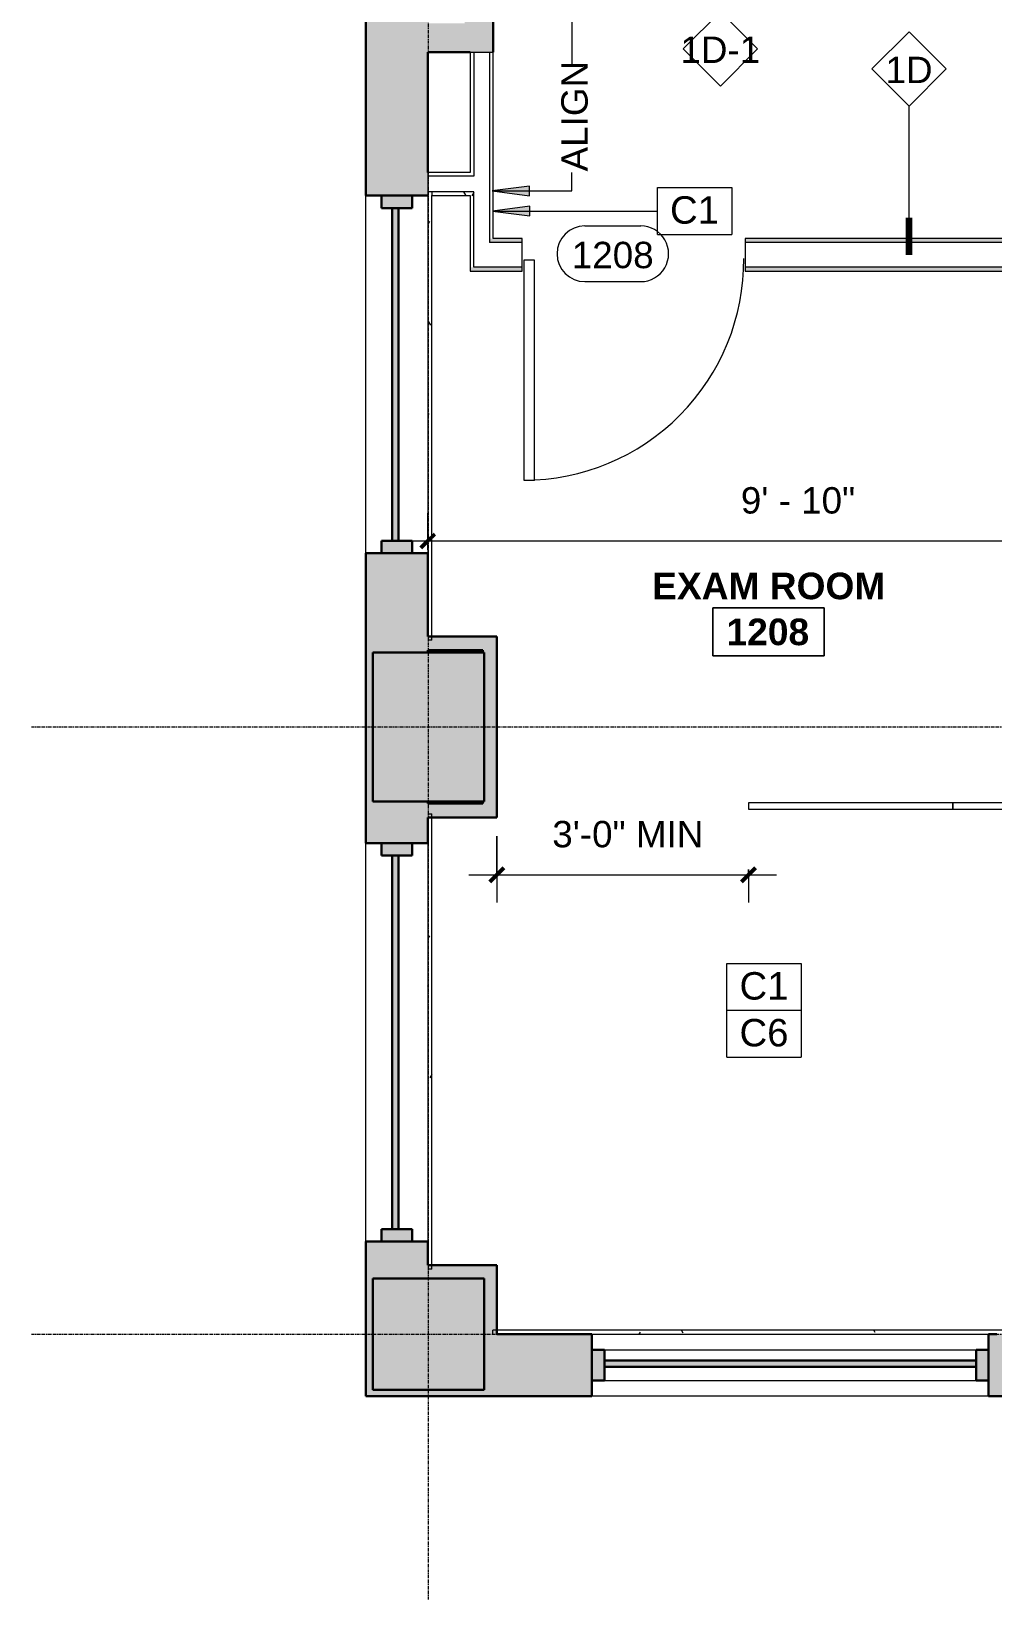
# Model space of a CAD drawing. Header units: inches. Extents: x 2810 to 3942, y 247 to 1114.
# Drawn here: x 2833.7 to 2988.9, y 246.8 to 499.9 of the extents above; entities that cross this region are included whole.
import ezdxf

# ---------------------------------------------------------------- set-up
doc = ezdxf.new("R2010")
doc.units = ezdxf.units.IN
doc.header["$MEASUREMENT"] = 0
doc.linetypes.add('Grid Line 1_2_', pattern=[0.8749999999999999, 0.4999999999999999, -0.125, 0.125, -0.125])
for name, color, linetype, lineweight in [('A-ANNO-DIMS', 211, 'Continuous', 9), ('A-ANNO-DIMS-48', 211, 'Continuous', 9), ('A-ANNO-KEYN', 231, 'Continuous', 9), ('A-AREA-IDEN', 2, 'Continuous', 9), ('A-DOOR', 31, 'Continuous', 18), ('A-DOOR-IDEN', 31, 'Continuous', 9), ('A-GLAZ-CURT', 52, 'Continuous', 18), ('A-GLAZ-CWMG', 51, 'Continuous', 18), ('A-WALL', 113, 'Continuous', 18), ('A-WALL-IDEN', 211, 'Continuous', 9), ('A-WALL-PATT', 111, 'Continuous', 18), ('G-ANNO-TEXT', 231, 'Continuous', 9), ('I-WALL', 2, 'Continuous', 18), ('S-COLS', 52, 'Continuous', 18), ('S-GRID', 1, 'Continuous', 9)]:
    doc.layers.add(name, color=color, linetype=linetype, lineweight=lineweight)
doc.styles.add('Arial', font='arial.ttf', dxfattribs={"height": 4.42589820359281})
doc.styles.add('Swis721 Lt BT', font='swissl.ttf', dxfattribs={"height": 4.257318952234203})
doc.styles.add('Swis721 Lt BT_B', font='', dxfattribs={"height": 4.291987673343603})
doc.styles.get('Swis721 Lt BT_B').set_extended_font_data('Swis721 Lt BT', bold=True)
doc.dimstyles.new('OTJ_-_3_32__Linear__1_2__Tolerance', dxfattribs={"dimscale": 12, "dimtxt": 4.5, "dimasz": 0.1875, "dimexe": 0.375, "dimexo": 0.2500000000000001, "dimgap": 0.25, "dimtad": 1, "dimdec": 1, "dimrnd": 0.5, "dimzin": 3, "dimdsep": 46, "dimlunit": 4, "dimtxsty": 'Swis721 Lt BT', "dimblk1": 'OBLIQUE', "dimblk2": 'OBLIQUE', "dimsah": 1, "dimcen": 0.09, "dimdle": 0.375, "dimazin": 0, "dimtfac": 1, "dimtdec": 4, "dimtix": 1, "dimtmove": 0, "dimatfit": 3, "dimfxl": 1, "dimtvp": 1, "dimfrac": 2, "dimtolj": 1, "dimtzin": 0, "dimarcsym": 2})
pattern_1 = [(0, (0, 0), (15.36, 3.84), [0.634, -10.886, 0.634, -10.886, -61.44]), (0, (0, 0), (15.36, 3.84), [-23.04, 0.634, -22.406, 0.634, -10.886, -26.88]), (0, (0, 0), (15.36, 3.84), [-57.6, 0.634, -7.046, 0.634, -18.566]), (120, (5.76, 1.92), (-11.00553755053224, 11.38215020212898), [0.6339999999999999, -10.886, 0.6339999999999999, -10.886, -61.43999999999999]), (120, (5.76, 1.92), (-11.00553755053224, 11.38215020212898), [-23.04, 0.6339999999999999, -22.406, 0.6339999999999999, -10.886, -26.88]), (120, (5.76, 1.92), (-11.00553755053224, 11.38215020212898), [-57.59999999999999, 0.6339999999999999, -7.045999999999999, 0.6339999999999999, -18.566]), (240, (7.68, 9.6), (-4.354462449467752, -15.22215020212898), [0.634, -10.886, 0.634, -10.886, -61.44]), (240, (7.68, 9.6), (-4.354462449467752, -15.22215020212898), [-23.04, 0.634, -22.406, 0.634, -10.886, -26.88]), (240, (7.68, 9.6), (-4.354462449467752, -15.22215020212898), [-57.6, 0.634, -7.046, 0.634, -18.566])]

# ---------------------------------------------------------------- blocks, each defined once
blk = doc.blocks.new('System Panel - Glazed-4533532-FIRST FLOOR CONSTRUCTION')
at = {"layer": 'A-GLAZ-CURT'}
blk.add_hatch(color=250, dxfattribs=at).paths.add_polyline_path([(26.84374999999954, -1.749999999997406), (26.84374999999954, -0.7499999999972714), (-26.84375000000039, -0.7499999999972714), (-26.84375000000039, -1.749999999997406), (-6.150948567723559, -1.749999999997406)], flags=0)
at = {"layer": 'A-GLAZ-CURT', "color": 8, "lineweight": 30}
for p, q in [((26.84374999999997, -0.7499999999999999), (-26.84374999999988, -0.7499999999999999)), ((-26.84374999999988, -0.7499999999999999), (-26.84374999999988, -1.750000000000113)), ((-26.84374999999988, -1.750000000000113), (26.84374999999997, -1.750000000000113)), ((26.84374999999997, -1.750000000000113), (26.84374999999997, -0.7499999999999999))]:
    blk.add_line(p, q, dxfattribs=at)
blk = doc.blocks.new('Rectangular Mullion - 2 x 5_ rectangular-4380177-FIRST FLOOR CONSTRUCTION')
at = {"layer": 'A-GLAZ-CWMG'}
blk.add_hatch(color=250, dxfattribs=at).paths.add_polyline_path([(-1.999999999999119, 3.49999999999671), (-1.999999999999119, -1.500000000003197), (7.673861546209081e-13, -1.500000000003197), (7.673861546209081e-13, 3.49999999999671)], flags=0)
at = {"layer": 'A-GLAZ-CWMG', "color": 8, "lineweight": 30}
for p, q in [((0, 3.499999999999886), (-2.000000000000056, 3.499999999999886)), ((-2.000000000000056, 3.499999999999886), (-2.000000000000056, -1.5)), ((0, -1.5), (0, 3.499999999999886)), ((-2.000000000000056, -1.5), (0, -1.5))]:
    blk.add_line(p, q, dxfattribs=at)
blk = doc.blocks.new('Rectangular Mullion - 2 x 5_ rectangular-4380178-FIRST FLOOR CONSTRUCTION')
at = {"layer": 'A-GLAZ-CWMG'}
blk.add_hatch(color=250, dxfattribs=at).paths.add_polyline_path([(-8.526512829121201e-13, 0.7499999999968024), (-8.526512829121201e-13, -1.500000000003197), (-2.000000000000909, -1.500000000003197), (-2.000000000000909, 3.49999999999671), (-8.526512829121201e-13, 3.49999999999671), (-8.526512829121201e-13, 1.749999999996916)], flags=0)
at = {"layer": 'A-GLAZ-CWMG', "color": 8, "lineweight": 30}
for p, q in [((-2.000000000000056, 3.499999999999886), (0, 3.499999999999886)), ((-2.000000000000056, -1.5), (-2.000000000000056, 3.499999999999886)), ((0, 3.499999999999886), (0, -1.5)), ((0, -1.5), (-2.000000000000056, -1.5))]:
    blk.add_line(p, q, dxfattribs=at)
blk = doc.blocks.new('System Panel - Glazed-4380181-FIRST FLOOR CONSTRUCTION')
at = {"layer": 'A-GLAZ-CURT'}
blk.add_hatch(color=250, dxfattribs=at).paths.add_polyline_path([(30.15275430853074, -1.749999999997364), (30.15275430853074, -0.7499999999972288), (-30.15275430853142, -0.7499999999972288), (-30.15275430853142, -1.749999999997364), (-13.48490009865577, -1.749999999997364)], flags=0)
at = {"layer": 'A-GLAZ-CURT', "color": 8, "lineweight": 30}
for p, q in [((30.15275430853108, -0.7499999999999999), (-30.15275430853117, -0.7499999999999999)), ((-30.15275430853117, -0.7499999999999999), (-30.15275430853117, -1.750000000000113)), ((-30.15275430853117, -1.750000000000113), (30.15275430853108, -1.750000000000113)), ((30.15275430853108, -1.750000000000113), (30.15275430853108, -0.7499999999999999))]:
    blk.add_line(p, q, dxfattribs=at)
blk = doc.blocks.new('System Panel - Glazed-4469464-FIRST FLOOR CONSTRUCTION')
at = {"layer": 'A-GLAZ-CURT'}
blk.add_hatch(color=250, dxfattribs=at).paths.add_polyline_path([(29.99999999999731, -0.7500000000001704), (-30.00000000000319, -0.7500000000005115), (-30.00000000000319, -1.750000000000625), (29.99999999999731, -1.750000000000284)], flags=0)
at = {"layer": 'A-GLAZ-CURT', "color": 8, "lineweight": 30}
for p, q in [((30.00000000000034, -0.7499999999999573), (-30.00000000000034, -0.7499999999999573)), ((-30.00000000000034, -0.7499999999999573), (-30.00000000000034, -1.749999999999943)), ((-30.00000000000034, -1.749999999999943), (30.00000000000034, -1.749999999999943)), ((30.00000000000034, -1.749999999999943), (30.00000000000034, -0.7499999999999573))]:
    blk.add_line(p, q, dxfattribs=at)
blk = doc.blocks.new('Rectangular Mullion - 2 x 5_ rectangular-4469463-FIRST FLOOR CONSTRUCTION')
at = {"layer": 'A-GLAZ-CWMG'}
blk.add_hatch(color=250, dxfattribs=at).paths.add_polyline_path([(-1.99999999999703, -1.499999999999488), (2.77111666946439e-12, -1.499999999999488), (2.77111666946439e-12, 3.500000000000568), (-1.99999999999703, 3.500000000000568), (-1.99999999999703, 0.7500000000005115)], flags=0)
at = {"layer": 'A-GLAZ-CWMG', "color": 8, "lineweight": 30}
for p, q in [((0, 3.500000000000014), (-1.999999999999886, 3.500000000000014)), ((-1.999999999999886, 3.500000000000014), (-1.999999999999886, -1.5)), ((0, -1.5), (0, 3.500000000000014)), ((-1.999999999999886, -1.5), (0, -1.5))]:
    blk.add_line(p, q, dxfattribs=at)
blk = doc.blocks.new('Rectangular Mullion - 2 x 5_ rectangular-4354936-FIRST FLOOR CONSTRUCTION')
at = {"layer": 'A-GLAZ-CWMG'}
blk.add_hatch(color=250, dxfattribs=at).paths.add_polyline_path([(-2.000000000002913, -1.499999999999488), (-2.000000000002913, 3.500000000000568), (-2.813749233609996e-12, 3.500000000000568), (-2.813749233609996e-12, -1.499999999999488)], flags=0)
at = {"layer": 'A-GLAZ-CWMG', "color": 8, "lineweight": 30}
for p, q in [((-1.999999999999886, 3.500000000000014), (0, 3.500000000000014)), ((-1.999999999999886, -1.5), (-1.999999999999886, 3.500000000000014)), ((0, 3.500000000000014), (0, -1.5)), ((0, -1.5), (-1.999999999999886, -1.5))]:
    blk.add_line(p, q, dxfattribs=at)
blk = doc.blocks.new('Single Flush_No Glass_Frameless - 3_-0_x8_-0_-4630473-FIRST FLOOR CONSTRUCTION')
at = {"layer": 'A-DOOR'}
for p, q in [((19.99412029705669, 36.46376112297778), (19.99412029705674, 0.9637611229777895)), ((21.74412029705668, 36.46376112297778), (19.99412029705669, 36.46376112297778)), ((21.74412029705674, 0.9637611229777918), (21.74412029705668, 36.46376112297778)), ((19.99412029705674, 0.9637611229777892), (21.74412029705674, 0.9637611229777918))]:
    blk.add_line(p, q, dxfattribs=at)
at = {"layer": 'A-DOOR', "lineweight": 9}
blk.add_arc((21.74412029705647, 0.9637611229777971), 35.49999999999998, 89.99999999999966, 180.4999999999994, dxfattribs=at)
blk = doc.blocks.new('Concrete-Rectangular-Column - 18 x 24-4467884-FIRST FLOOR CONSTRUCTION')
at = {"layer": 'S-COLS'}
blk.add_hatch(color=250, dxfattribs=at).paths.add_polyline_path([(-8.999999999996737, -11.99999999999966), (9.000000000003281, -11.99999999999966), (9.000000000003281, 12.00000000000034), (-8.999999999996737, 11.98124999999805)], flags=0)
at = {"layer": 'S-COLS', "color": 8, "lineweight": 30}
for p, q in [((8.999999999999991, 12), (-9.000000000000004, 12)), ((-9.000000000000004, 12), (-9.000000000000004, -12)), ((8.999999999999991, -12), (8.999999999999991, 12)), ((-9.000000000000004, -12), (8.999999999999991, -12))]:
    blk.add_line(p, q, dxfattribs=at)
blk = doc.blocks.new('Concrete-Rectangular-Column - 18X18-4463687-FIRST FLOOR CONSTRUCTION')
at = {"layer": 'S-COLS'}
blk.add_hatch(color=250, dxfattribs=at).paths.add_polyline_path([(9.000000000002812, -8.999999999999316), (9.000000000002812, 9.00000000000068), (-8.999999999997184, 9.00000000000068), (-8.999999999997184, -8.999999999999316), (8.574879593437457, -8.999999999999316)], flags=0)
at = {"layer": 'S-COLS', "color": 8, "lineweight": 30}
for p, q in [((8.999999999999991, 8.999999999999998), (-9.000000000000004, 8.999999999999998)), ((-9.000000000000004, 8.999999999999998), (-9.000000000000004, -8.999999999999996)), ((8.999999999999991, -8.999999999999996), (8.999999999999991, 8.999999999999998)), ((-9.000000000000004, -8.999999999999996), (8.999999999999991, -8.999999999999996))]:
    blk.add_line(p, q, dxfattribs=at)
blk = doc.blocks.new('Rectangular Mullion - 2 x 5_ rectangular-V7-FIRST FLOOR CONSTRUCTION')
at = {"layer": 'A-GLAZ-CWMG', "color": 55}
for p, q in [((2926.224274592597, 287.1647435152309), (2986.224274592597, 287.1647435152307)), ((2926.224274592597, 282.1647435152309), (2986.224274592597, 282.1647435152307))]:
    blk.add_line(p, q, dxfattribs=at)
blk = doc.blocks.new('System Panel - Glazed-4648547-FIRST FLOOR CONSTRUCTION')
at = {"layer": 'A-GLAZ-CURT'}
for p, q in [((16.60937499999943, -0.7499999999999999), (-16.60937499999943, -0.7499999999999999)), ((-16.60937499999943, -0.7499999999999999), (-16.60937499999943, -1.749999999999986)), ((-16.60937499999943, -1.749999999999986), (16.60937499999943, -1.749999999999986)), ((16.60937499999943, -1.749999999999986), (16.60937499999943, -0.7499999999999999))]:
    blk.add_line(p, q, dxfattribs=at)
blk = doc.blocks.new('System Panel - Glazed-4493704-FIRST FLOOR CONSTRUCTION')
at = {"layer": 'A-GLAZ-CURT'}
for p, q in [((16.5, -0.7500000000000425), (-16.5, -0.7500000000000425)), ((-16.5, -0.7500000000000425), (-16.5, -1.750000000000028)), ((-16.5, -1.750000000000028), (16.5, -1.750000000000028)), ((16.5, -1.750000000000028), (16.5, -0.7500000000000425))]:
    blk.add_line(p, q, dxfattribs=at)
blk = doc.blocks.new('Room Tag - Room Name and Number-3379422-FIRST FLOOR CONSTRUCTION')
at = {"layer": 'A-AREA-IDEN'}
for p, q in [((-0.1880646717928032, -0.1635729993857746), (-0.1880646717928032, -0.001823739990654245)), ((-0.1880646717928032, -0.001823739990654244), (0.1869353282071967, -0.001823739990654244)), ((0.1869353282071967, -0.001823739990655456), (-0.1880646717928029, -0.001823739990654244)), ((-0.1880646717928029, -0.001823739990654251), (-0.1880646717928032, -0.1635729993857734)), ((0.1869353282071967, -0.001823739990654244), (0.1869353282071967, -0.1635729993857746)), ((0.1869353282071964, -0.1635729993857746), (0.1869353282071967, -0.001823739990655458)), ((0.1869353282071967, -0.1635729993857746), (-0.1880646717928032, -0.1635729993857746)), ((-0.1880646717928032, -0.1635729993857734), (0.1869353282071964, -0.1635729993857746))]:
    blk.add_line(p, q, dxfattribs=at)
blk = doc.blocks.new('DIMBLOCK1-FIRST FLOOR CONSTRUCTION')
at = {"layer": 'A-ANNO-DIMS-48'}
for p, q in [((2908.849274592596, 370.0397435152294), (2908.849274592596, 359.3159308149715)), ((2908.849274592597, 363.8159308149716), (2908.849274592597, 370.0397435152295)), ((2949.505524592596, 364.6647435152299), (2949.505524592596, 359.3159308149715)), ((2949.505524592596, 363.8159308149716), (2949.505524592596, 364.6647435152299)), ((2904.349274592596, 363.8159308149715), (2954.005524592596, 363.8159308149715))]:
    blk.add_line(p, q, dxfattribs=at)
at = {"layer": 'A-ANNO-DIMS-48', "lineweight": 50}
for p, q in [((2908.849274592596, 363.8159308149715), (2909.974274592596, 364.9409308149715)), ((2949.505524592596, 363.8159308149715), (2950.630524592596, 364.9409308149715)), ((2908.849274592596, 363.8159308149715), (2907.724274592596, 362.6909308149715)), ((2949.505524592596, 363.8159308149715), (2948.380524592596, 362.6909308149715))]:
    blk.add_line(p, q, dxfattribs=at)
at = {"layer": 'A-ANNO-DIMS-48', "color": 0, "insert": (2917.820256735454, 372.5018211957772), "char_height": 4.257318952234206, "width": 27.25714285714285, "attachment_point": 1, "line_spacing_factor": 1.006669768884753, "style": 'Swis721 Lt BT'}
blk.add_mtext('3\'-0" MIN', dxfattribs=at)
blk = doc.blocks.new('_Oblique')
at = {"color": 0, "linetype": 'ByBlock', "lineweight": -2}
blk.add_line((-0.5, -0.5), (0.5, 0.5), dxfattribs=at)
blk = doc.blocks.new('DIMBLOCK9-FIRST FLOOR CONSTRUCTION')
at = {"layer": 'A-ANNO-DIMS-48'}
for p, q in [((2897.724274592596, 416.2764070876623), (2897.724274592596, 422.1854168299924)), ((3015.724274592596, 416.2764070876621), (3015.724274592596, 422.1854168299924)), ((2893.224274592596, 417.6854168299924), (3020.224274592596, 417.6854168299924)), ((2897.724274592596, 417.6854168299924), (2897.724274592596, 416.2764070876623)), ((3015.724274592596, 417.6854168299924), (3015.724274592596, 416.2764070876621))]:
    blk.add_line(p, q, dxfattribs=at)
at = {"layer": 'A-ANNO-DIMS-48', "lineweight": 50}
for p, q in [((2897.724274592596, 417.6854168299924), (2896.599274592596, 416.5604168299924)), ((2897.724274592596, 417.6854168299924), (2898.849274592596, 418.8104168299924)), ((3015.724274592596, 417.6854168299924), (3014.599274592596, 416.5604168299924)), ((3015.724274592596, 417.6854168299924), (3016.849274592596, 418.8104168299924))]:
    blk.add_line(p, q, dxfattribs=at)
at = {"layer": 'A-ANNO-DIMS-48', "color": 0, "insert": (2948.25998887831, 426.371307210798), "char_height": 4.257318952234206, "width": 20.31428571428571, "attachment_point": 1, "line_spacing_factor": 1.006669768884753, "style": 'Swis721 Lt BT'}
blk.add_mtext('9\' - 10"', dxfattribs=at)
blk = doc.blocks.new('Door Tag - Door Tag-41184-FIRST FLOOR CONSTRUCTION')
at = {"layer": 'A-DOOR-IDEN'}
for p, q in [((-0.09374999999999999, 0.09374999999999999), (0.09374999999999999, 0.09374999999999999)), ((-0.09374999999999999, -0.09375000000000058), (0.09374999999999999, -0.09375000000000058))]:
    blk.add_line(p, q, dxfattribs=at)
for centre, radius, start, end in [((-0.09375000000000648, -1.233388391419504e-15), 0.0937499999999994, 90.00000000000463, 270.0000000000037), ((0.09374999999999999, 0), 0.09375000000000018, 269.9999999999829, 89.99999999998316)]:
    blk.add_arc(centre, radius, start, end, dxfattribs=at)
blk = doc.blocks.new('Wall Tag - 1_4_-62626-FIRST FLOOR CONSTRUCTION')
at = {"layer": 'A-WALL-IDEN'}
for p, q in [((-0.125, 2.574467712841232e-28), (2.914335439641035e-16, 0.125)), ((2.894138464015409e-16, 0.125), (0.125, -4.163336342344336e-17)), ((-0.125, 2.574467712841232e-28), (-3.330669073875469e-16, -0.125)), ((-3.330669073905949e-16, -0.125), (0.125, -4.163336342344336e-17))]:
    blk.add_line(p, q, dxfattribs=at)
blk = doc.blocks.new('Keynote Tag - Keynote Number - Boxed-135510-FIRST FLOOR CONSTRUCTION')
at = {"layer": 'A-ANNO-KEYN'}
for p, q in [((-0.125, -0.07924477272727275), (-0.125, 0.078125)), ((-0.125, 0.078125), (0.125, 0.078125)), ((0.125, 0.078125), (0.125, -0.07924477272727275)), ((-0.125, -0.07924477272727275), (0.125, -0.07924477272727275))]:
    blk.add_line(p, q, dxfattribs=at)

msp = doc.modelspace()

# ---------------------------------------------------------------- hatches: boundary and pattern name
at = {"layer": 'A-ANNO-KEYN'}
msp.add_hatch(color=256, dxfattribs=at).paths.add_polyline_path([(2908.193630529635, 470.9348773959946), (2914.193630529635, 470.1449624104702), (2914.193630529635, 471.724792381519)], flags=0)
at = {"layer": 'A-WALL-PATT', "lineweight": 9}
h = msp.add_hatch(color=7, dxfattribs=at)
h.paths.add_polyline_path([(2887.724274592598, 289.6647435152312), (2888.8492745926, 289.6647435152314), (2888.8492745926, 298.6647435152315), (2897.724274592598, 298.6647435152315), (2897.724274592598, 304.6092348981672), (2887.724274592598, 304.6092348981672), (2887.724274592598, 299.6647435152313)], flags=0)
h.paths.add_polyline_path([(2887.724274592598, 368.9147435152297), (2897.724274592598, 368.9147435152297), (2897.724274592598, 375.6647435152316), (2888.8492745926, 375.6647435152316), (2888.8492745926, 399.6647435152316), (2897.724274592598, 399.6647435152316), (2897.724274592598, 415.7342348981675), (2887.724274592598, 415.7342348981675), (2887.724274592598, 374.1647435152299)], flags=0)
h.paths.add_polyline_path([(2887.724274592598, 473.4217348981674), (2897.724274592598, 473.4217348981674), (2897.724274592599, 533.2342348981675), (2887.724274592599, 533.2342348981675), (2887.724274592598, 474.0467348981675)], flags=0)
h.paths.add_polyline_path([(2887.724274592598, 598.1647435152298), (2897.724274592599, 598.1647435152298), (2897.724274592599, 616.6647435152319), (2888.8492745926, 616.6647435152319), (2888.8492745926, 634.6647435152319), (2897.724274592599, 634.6647435152319), (2897.724274592599, 653.2170323198638), (2887.724274592599, 653.2170323198638), (2887.724274592599, 651.6930217869641)], flags=0)
h.paths.add_polyline_path([(2887.724274592599, 717.1388309353484), (2897.724274592599, 717.1388309353484), (2897.724274592599, 772.2170323198635), (2887.724274592599, 772.2170323198635), (2887.724274592599, 752.1750659475009)], flags=0)
h.paths.add_polyline_path([(2897.724274592599, 836.1388309353481), (2897.724274592599, 856.6647435152323), (2888.8492745926, 856.6647435152323), (2888.8492745926, 874.6647435152323), (2897.724274592599, 874.6647435152323), (2897.724274592599, 884.6647435152307), (2887.724274592599, 884.6647435152307), (2887.724274592599, 836.1388309353481)], flags=0)
for points in [[(2907.6617745926, 496.60224351523), (2908.286774592599, 496.60224351523), (2908.286774592599, 512.6022435152299), (2903.661774592599, 512.6022435152299), (2903.661774592599, 496.60224351523), (2905.161774592599, 496.60224351523)], [(2903.661774592599, 496.60224351523), (2903.661774592599, 501.2272435152299), (2897.724274592599, 501.2272435152299), (2897.724274592599, 496.60224351523)], [(2906.5992745926, 400.0397435152297), (2908.8492745926, 400.0397435152297), (2908.8492745926, 402.2897435152299), (2897.724274592598, 402.2897435152299), (2897.724274592598, 400.0397435152297), (2898.349274592599, 400.0397435152297)], [(2907.7242745926, 373.0397435152299), (2908.8492745926, 373.0397435152299), (2908.8492745926, 400.0397435152297), (2906.5992745926, 400.0397435152297), (2906.5992745926, 399.6647435152316), (2906.8492745926, 399.6647435152316), (2906.8492745926, 375.6647435152316), (2906.5992745926, 375.6647435152316), (2906.5992745926, 373.0397435152299)], [(2898.349274592599, 373.0397435152299), (2906.5992745926, 373.0397435152299), (2906.5992745926, 375.2897435152299), (2897.724274592598, 375.2897435152299), (2897.724274592598, 373.0397435152299)], [(2907.7242745926, 298.5397435152311), (2908.8492745926, 298.5397435152311), (2908.8492745926, 300.7897435152313), (2897.724274592598, 300.7897435152313), (2897.724274592598, 298.6647435152315), (2906.8492745926, 298.6647435152315), (2906.8492745926, 298.5397435152311)], [(2908.8492745926, 289.6647435152312), (2908.8492745926, 298.5397435152311), (2906.8492745926, 298.5397435152311), (2906.8492745926, 289.6647435152314), (2907.7242745926, 289.6647435152312)]]:
    msp.add_hatch(color=7, dxfattribs=at).paths.add_polyline_path(points, flags=0)
h = msp.add_hatch(dxfattribs=at)
h.set_pattern_fill('FP2_2', color=256, style=0, pattern_type=2)
h.set_pattern_definition(pattern_1)
h.paths.add_polyline_path([(2904.536774592599, 461.8592348981676), (2905.161774592599, 461.8592348981676), (2905.161774592599, 474.0467348981675), (2904.536774592599, 474.0467348981675), (2904.536774592599, 461.9092348981676)], flags=0)
h.paths.add_polyline_path([(2905.161774592599, 476.5467348981672), (2905.161774592599, 496.60224351523), (2904.536774592599, 496.60224351523), (2904.536774592599, 476.5467348981672)], flags=0)
h = msp.add_hatch(dxfattribs=at)
h.set_pattern_fill('FP2_2', color=256, style=0, pattern_type=2)
h.set_pattern_definition(pattern_1)
h.paths.add_polyline_path([(2898.349274592599, 402.2897435152299), (2898.349274592599, 474.0467348981675), (2897.724274592598, 474.0467348981675), (2897.724274592598, 402.2897435152299)], flags=0)
h = msp.add_hatch(dxfattribs=at)
h.set_pattern_fill('FP2_2', color=256, style=0, pattern_type=2)
h.set_pattern_definition(pattern_1)
h.paths.add_polyline_path([(2898.505524592598, 473.4217348981674), (2904.536774592599, 473.4217348981674), (2904.536774592599, 474.0467348981675), (2898.349274592599, 474.0467348981675), (2898.349274592599, 473.4217348981674)], flags=0)
h = msp.add_hatch(dxfattribs=at)
h.set_pattern_fill('FP2_2', color=256, style=0, pattern_type=2)
h.set_pattern_definition(pattern_1)
h.paths.add_polyline_path([(3379.849274592601, 465.8592348981674), (3379.849274592601, 466.4842348981677), (3302.347835203484, 466.4842348981677), (3302.347835203465, 465.8592348981674), (3369.577946567838, 465.8592348981674)], flags=0)
h.paths.add_polyline_path([(2912.9742745926, 465.8592348981674), (2912.9742745926, 466.4842348981677), (2907.6617745926, 466.4842348981677), (2907.6617745926, 465.8592348981674), (2908.286774592599, 465.8592348981674)], flags=0)
h.paths.add_polyline_path([(3261.972835203466, 465.8592348981674), (3266.347835203465, 465.8592348981674), (3266.347835203465, 466.4842348981677), (3189.974274592598, 466.4842348981677), (3189.974274592598, 465.8592348981674), (3259.472835203465, 465.8592348981674)], flags=0)
h.paths.add_polyline_path([(2948.974274592599, 465.8592348981674), (3024.3805245926, 465.8592348981674), (3024.3805245926, 466.4842348981677), (2948.974274592599, 466.4842348981677)], flags=0)
h.paths.add_polyline_path([(3111.849274592599, 465.8592348981674), (3153.974274592598, 465.8592348981674), (3153.974274592598, 466.4842348981677), (3060.3805245926, 466.4842348981677), (3060.3805245926, 465.8592348981674), (3109.349274592599, 465.8592348981674)], flags=0)
h = msp.add_hatch(dxfattribs=at)
h.set_pattern_fill('FP2_2', color=256, style=0, pattern_type=2)
h.set_pattern_definition(pattern_1)
h.paths.add_polyline_path([(3379.849274592581, 461.2342348981677), (3379.849274592601, 461.8592348981676), (3302.347835203484, 461.8592348981676), (3302.347835203465, 461.2342348981677), (3369.577946567838, 461.2342348981677)], flags=0)
h.paths.add_polyline_path([(2904.536774592599, 461.2342348981677), (2912.9742745926, 461.2342348981677), (2912.9742745926, 461.8592348981676), (2904.536774592599, 461.8592348981676)], flags=0)
h.paths.add_polyline_path([(2948.974274592599, 461.2342348981677), (3016.349274592599, 461.2342348981677), (3016.349274592599, 461.8592348981676), (2948.974274592599, 461.8592348981676)], flags=0)
h.paths.add_polyline_path([(3024.3805245926, 461.2342348981677), (3024.3805245926, 461.8592348981676), (3018.849274592599, 461.8592348981676), (3018.849274592599, 461.2342348981677), (3019.474274592598, 461.2342348981677)], flags=0)
h.paths.add_polyline_path([(3262.597835203465, 461.2342348981677), (3266.347835203465, 461.2342348981677), (3266.347835203465, 461.8592348981676), (3261.972835203466, 461.8592348981676), (3261.972835203466, 461.2342348981677)], flags=0)
h.paths.add_polyline_path([(3259.472835203465, 461.2342348981677), (3259.472835203465, 461.8592348981676), (3189.974274592598, 461.8592348981676), (3189.974274592598, 461.2342348981677), (3258.847835203465, 461.2342348981679)], flags=0)
h.paths.add_polyline_path([(3060.3805245926, 461.2342348981677), (3109.349274592599, 461.2342348981677), (3109.349274592599, 461.8592348981676), (3060.3805245926, 461.8592348981676)], flags=0)
h.paths.add_polyline_path([(3111.849274592599, 461.2342348981677), (3146.349274592599, 461.2342348981677), (3146.349274592599, 461.8592348981676), (3111.849274592599, 461.8592348981676)], flags=0)
h.paths.add_polyline_path([(3149.474274592599, 461.2342348981677), (3153.974274592598, 461.2342348981677), (3153.974274592598, 461.8592348981676), (3148.849274592599, 461.8592348981676), (3148.849274592599, 461.2342348981677)], flags=0)
h = msp.add_hatch(dxfattribs=at)
h.set_pattern_fill('FP2_2', color=256, style=0, pattern_type=2)
h.set_pattern_definition(pattern_1)
h.paths.add_polyline_path([(2897.724274592598, 300.7897435152313), (2898.349274592599, 300.7897435152313), (2898.349274592599, 373.0397435152299), (2897.724274592598, 373.0397435152299), (2897.724274592598, 304.6092348981672)], flags=0)
h = msp.add_hatch(color=7, dxfattribs=at)
h.paths.add_polyline_path([(3823.7242745926, 279.6647435152282), (3860.349274592599, 279.6647435152282), (3860.349274592599, 289.6647435152281), (3842.724274592601, 289.6647435152281), (3842.724274592601, 280.6647435152302), (3824.724274592601, 280.6647435152302), (3824.724274592601, 289.6647435152281), (3807.349274592601, 289.6647435152281), (3807.349274592601, 279.6647435152283)], flags=0)
h.paths.add_polyline_path([(3743.3492745926, 279.6647435152285), (3743.3492745926, 289.6647435152285), (3690.349274592599, 289.6647435152285), (3690.349274592599, 279.6647435152285)], flags=0)
h.paths.add_polyline_path([(3626.349274592599, 279.6647435152287), (3626.349274592599, 289.664743515229), (3608.8492745926, 289.664743515229), (3608.8492745926, 280.6647435152308), (3590.8492745926, 280.6647435152308), (3590.8492745926, 289.664743515229), (3572.849274592597, 289.664743515229), (3572.849274592597, 279.6647435152287), (3625.204442887803, 279.6647435152287)], flags=0)
h.paths.add_polyline_path([(3508.849274592597, 279.6647435152292), (3508.849274592597, 289.6647435152293), (3456.349274592599, 289.6647435152293), (3456.349274592599, 279.6647435152292), (3497.391194727821, 279.6647435152292)], flags=0)
h.paths.add_polyline_path([(3374.849274592601, 279.6647435152295), (3392.349274592597, 279.6647435152295), (3392.349274592598, 289.6647435152296), (3374.849274592601, 289.6647435152296), (3374.849274592601, 280.664743515231), (3356.849274592601, 280.664743515231), (3356.8492745926, 289.6647435152296), (3339.349274592598, 289.6647435152296), (3339.349274592598, 279.6647435152295), (3369.577946567838, 279.6647435152295)], flags=0)
h.paths.add_polyline_path([(3241.764698407856, 279.6647435152299), (3275.349274592598, 279.6647435152299), (3275.349274592598, 289.66474351523), (3222.349274592599, 289.66474351523), (3222.349274592599, 279.6647435152299)], flags=0)
h.paths.add_polyline_path([(3140.849274592601, 279.6647435152304), (3158.349274592599, 279.6647435152304), (3158.349274592599, 289.6647435152303), (3140.849274592603, 289.6647435152303), (3140.849274592601, 280.6647435152308), (3122.849274592601, 280.6647435152308), (3122.8492745926, 289.6647435152303), (3105.3492745926, 289.6647435152303), (3105.3492745926, 279.6647435152304), (3122.849274592601, 279.6647435152304)], flags=0)
h.paths.add_polyline_path([(2992.130524592601, 279.6647435152307), (3041.3492745926, 279.6647435152307), (3041.3492745926, 289.6647435152308), (2988.2242745926, 289.6647435152308), (2988.2242745926, 279.6647435152309), (2991.5055245926, 279.6647435152309)], flags=0)
h.paths.add_polyline_path([(2924.224274592599, 279.6647435152312), (2924.224274592599, 289.6647435152312), (2906.8492745926, 289.6647435152314), (2906.8492745926, 280.6647435152315), (2888.8492745926, 280.6647435152315), (2888.8492745926, 289.6647435152314), (2887.724274592598, 289.6647435152312), (2887.724274592598, 279.6647435152312), (2907.7242745926, 279.6647435152312)], flags=0)
h = msp.add_hatch(dxfattribs=at)
h.set_pattern_fill('FP2_2', color=256, style=0, pattern_type=2)
h.set_pattern_definition(pattern_1)
h.paths.add_polyline_path([(2991.5055245926, 289.6647435152308), (2992.130524592601, 289.6647435152308), (2992.130524592601, 290.289743515231), (2908.8492745926, 290.2897435152311), (2908.8492745926, 289.6647435152312), (2991.461069811557, 289.6647435152308)], flags=0)
at = {"layer": 'G-ANNO-TEXT'}
msp.add_hatch(color=7, dxfattribs=at).paths.add_polyline_path([(2908.130137056909, 474.181388716081), (2914.130137056909, 473.3914737305566), (2914.130137056909, 474.9713037016054)], flags=0)

# ---------------------------------------------------------------- linework, layer by layer
at = {"layer": 'A-ANNO-KEYN'}
for p, q in [((2914.193630529635, 471.724792381519), (2908.193630529635, 470.9348773959946)), ((2908.193630529635, 470.9348773959946), (2914.193630529635, 470.1449624104702)), ((2908.193630529635, 470.9348773959946), (2934.792965631421, 470.9348773959946)), ((2914.193630529635, 470.1449624104702), (2914.193630529635, 471.724792381519))]:
    msp.add_line(p, q, dxfattribs=at)
at = {"layer": 'A-WALL', "color": 8, "lineweight": 30}
for p, q in [((2887.724274592596, 533.234234898167), (2887.724274592596, 473.4217348981669)), ((2908.286774592597, 496.6022435152294), (2908.286774592597, 517.2272435152295)), ((2897.724274592596, 477.1717348981669), (2897.724274592596, 496.6022435152294)), ((2897.724274592596, 496.6022435152294), (2904.536774592596, 496.6022435152294)), ((2887.724274592596, 473.4217348981669), (2897.724274592596, 473.4217348981669)), ((2887.724274592596, 415.7342348981671), (2887.724274592596, 368.9147435152292)), ((2897.724274592596, 415.7342348981671), (2887.724274592596, 415.7342348981671)), ((2897.724274592596, 402.2897435152294), (2897.724274592596, 415.7342348981671)), ((2897.724274592596, 399.6647435152312), (2897.724274592596, 400.0397435152294)), ((2897.724274592596, 375.2897435152295), (2897.724274592596, 375.6647435152313)), ((2897.724274592596, 368.9147435152292), (2897.724274592596, 373.0397435152295)), ((2887.724274592596, 368.9147435152292), (2897.724274592596, 368.9147435152292)), ((2887.724274592596, 304.6092348981669), (2887.724274592596, 279.664743515231)), ((2897.724274592596, 304.6092348981669), (2887.724274592596, 304.6092348981669)), ((2897.724274592596, 300.7897435152309), (2897.724274592596, 304.6092348981669)), ((2924.224274592596, 289.6647435152308), (2908.849274592597, 289.6647435152308)), ((2924.224274592596, 279.6647435152308), (2924.224274592596, 289.6647435152308)), ((2988.224274592597, 289.6647435152306), (2988.224274592597, 279.6647435152306)), ((2989.593392275, 289.6647435152306), (2988.224274592597, 289.6647435152306)), ((2887.724274592596, 279.664743515231), (2924.224274592596, 279.6647435152308)), ((2988.224274592597, 279.6647435152306), (3041.349274592597, 279.6647435152304))]:
    msp.add_line(p, q, dxfattribs=at)
at = {"layer": 'A-WALL', "color": 55}
for p, q in [((2904.536774592596, 496.6022435152294), (2908.286774592597, 496.6022435152294)), ((2887.724274592596, 415.7342348981671), (2887.724274592596, 473.4217348981669)), ((2887.724274592596, 304.6092348981669), (2887.724274592596, 368.9147435152292)), ((2988.224274592597, 279.6647435152306), (2924.224274592596, 279.6647435152308))]:
    msp.add_line(p, q, dxfattribs=at)
at = {"layer": 'A-WALL'}
for p, q in [((2905.161774592597, 496.6022435152294), (2905.161774592597, 476.5467348981669)), ((2907.661774592596, 496.6022435152294), (2907.661774592597, 465.8592348981671)), ((2897.724274592596, 477.1717348981669), (2897.724274592596, 473.4217348981669)), ((2905.161774592597, 476.5467348981669), (2897.724274592596, 476.5467348981669)), ((2905.161774592597, 474.046734898167), (2897.724274592596, 474.046734898167)), ((2898.349274592596, 474.046734898167), (2898.349274592596, 473.4217348981669)), ((2905.161774592597, 461.8592348981672), (2905.161774592597, 474.046734898167)), ((2912.974274592597, 465.8592348981671), (2907.661774592597, 465.8592348981671)), ((3024.380524592597, 465.8592348981671), (2948.974274592596, 465.8592348981671)), ((2912.974274592597, 461.8592348981672), (2905.161774592597, 461.8592348981672)), ((3016.349274592596, 461.8592348981672), (2948.974274592597, 461.8592348981672)), ((2898.349274592596, 401.6647435152294), (2898.349274592596, 402.2897435152294)), ((2898.349274592596, 373.0397435152295), (2898.349274592596, 373.6647435152295)), ((2898.349274592596, 300.1647435152308), (2898.349274592596, 300.7897435152309)), ((2908.849274592596, 290.2897435152308), (2908.224274592597, 290.2897435152308))]:
    msp.add_line(p, q, dxfattribs=at)
at = {"layer": 'A-WALL-IDEN'}
msp.add_line((2975.427958592565, 463.8592348981672), (2975.427958592565, 487.8592348981669), dxfattribs=at)
at = {"layer": 'A-WALL-IDEN', "lineweight": 90}
msp.add_line((2975.427958592565, 463.8592348981672), (2975.427958592565, 469.8592348981672), dxfattribs=at)
at = {"layer": 'G-ANNO-TEXT', "color": 7}
for p, q in [((2920.972472124179, 521.9425241904743), (2920.972472124179, 495.3914265337536)), ((2920.972472124179, 509.0312826737505), (2920.972472124179, 495.3914265337536)), ((2920.972472124179, 495.3914265337536), (2920.972472124179, 494.2941506055683)), ((2920.972472124179, 474.181388716081), (2920.972472124179, 477.1341506055684)), ((2914.130137056909, 474.9713037016054), (2908.130137056909, 474.181388716081)), ((2908.130137056909, 474.181388716081), (2914.130137056909, 473.3914737305566)), ((2908.130137056909, 474.181388716081), (2920.972472124179, 474.181388716081)), ((2914.130137056909, 473.3914737305566), (2914.130137056909, 474.9713037016054))]:
    msp.add_line(p, q, dxfattribs=at)
at = {"layer": 'I-WALL'}
for p, q in [((2904.536774592597, 496.6022435152294), (2904.536774592597, 477.1717348981669)), ((2908.286774592597, 466.4842348981672), (2908.286774592597, 496.6022435152294)), ((2904.536774592597, 477.1717348981669), (2897.724274592596, 477.1717348981669)), ((2897.724274592596, 473.4217348981669), (2897.724274592596, 415.7342348981671)), ((2898.349274592596, 473.4217348981669), (2904.536774592597, 473.4217348981669)), ((2898.349274592596, 402.2897435152294), (2898.349274592596, 473.4217348981669)), ((2904.536774592597, 473.4217348981669), (2904.536774592597, 461.2342348981672)), ((2912.974274592597, 466.4842348981672), (2908.286774592597, 466.4842348981672)), ((2912.974274592597, 461.2342348981672), (2912.974274592597, 466.4842348981672)), ((3024.380524592597, 466.4842348981672), (2948.974274592597, 466.4842348981672)), ((2948.974274592597, 466.4842348981672), (2948.974274592597, 461.2342348981672)), ((2904.536774592597, 461.2342348981672), (2912.974274592597, 461.2342348981672)), ((2948.974274592597, 461.2342348981672), (3015.724274592596, 461.2342348981672)), ((2898.349274592596, 300.7897435152309), (2898.349274592596, 373.0397435152295)), ((2897.724274592596, 368.9147435152292), (2897.724274592596, 304.6092348981669)), ((2991.505524592598, 290.2897435152306), (2908.849274592597, 290.2897435152308)), ((2924.224274592596, 289.6647435152308), (2988.224274592597, 289.6647435152306))]:
    msp.add_line(p, q, dxfattribs=at)
at = {"layer": 'I-WALL', "color": 8, "lineweight": 30}
for p, q in [((2908.849274592597, 402.2897435152294), (2897.724274592596, 402.2897435152294)), ((2897.724274592596, 400.0397435152294), (2906.599274592597, 400.0397435152294)), ((2906.599274592597, 400.0397435152294), (2906.599274592597, 399.6647435152312)), ((2908.849274592597, 373.0397435152295), (2908.849274592597, 402.2897435152294)), ((2906.599274592597, 375.2897435152295), (2897.724274592596, 375.2897435152295)), ((2906.599274592597, 375.6647435152312), (2906.599274592597, 375.2897435152295)), ((2897.724274592596, 373.0397435152295), (2908.849274592597, 373.0397435152295)), ((2908.849274592597, 300.7897435152308), (2897.724274592596, 300.7897435152309)), ((2908.849274592597, 289.6647435152308), (2908.849274592597, 300.7897435152308))]:
    msp.add_line(p, q, dxfattribs=at)
at = {"layer": 'I-WALL', "lineweight": 9}
for p, q in [((2898.349274592596, 401.6647435152294), (2897.724274592596, 401.6647435152294)), ((2897.724274592596, 373.6647435152295), (2898.349274592596, 373.6647435152295)), ((2898.349274592596, 300.1647435152308), (2897.724274592596, 300.1647435152308)), ((2908.224274592597, 289.6647435152308), (2908.224274592597, 290.2897435152308))]:
    msp.add_line(p, q, dxfattribs=at)
at = {"layer": 'S-GRID', "linetype": 'Grid Line 1_2_'}
for p, q in [((2897.849274592596, 246.8246891359731), (2897.849274592598, 1101.981151152838)), ((2833.724274592596, 387.6647435152304), (3929.192934936827, 387.6647435152269)), ((2833.724274592596, 289.6647435152304), (3929.192934936827, 289.6647435152269))]:
    msp.add_line(p, q, dxfattribs=at)

# ---------------------------------------------------------------- block references
at = {"layer": 'A-ANNO-KEYN', "xscale": 47.99999999999997, "yscale": 47.99999999999997, "zscale": 47.99999999999997}
for p in [(2940.792965631421, 470.9617519414491), (2952.01171563142, 345.7413611384901)]:
    msp.add_blockref('Keynote Tag - Keynote Number - Boxed-135510-FIRST FLOOR CONSTRUCTION', p, dxfattribs=at)
at = {"layer": 'A-AREA-IDEN', "xscale": 47.99999999999997, "yscale": 47.99999999999997, "zscale": 47.99999999999997}
msp.add_blockref('Room Tag - Room Name and Number-3379422-FIRST FLOOR CONSTRUCTION', (2952.755441873194, 407.0051180620774), dxfattribs=at)
at = {"layer": 'A-DOOR', "rotation": 180}
msp.add_blockref('Single Flush_No Glass_Frameless - 3_-0_x8_-0_-4630473-FIRST FLOOR CONSTRUCTION', (2934.968394889654, 463.9479960211451), dxfattribs=at)
at = {"layer": 'A-DOOR-IDEN', "xscale": 47.99999999999997, "yscale": 47.99999999999997, "zscale": 47.99999999999997}
msp.add_blockref('Door Tag - Door Tag-41184-FIRST FLOOR CONSTRUCTION', (2927.592797074964, 464.0367571441226), dxfattribs=at)
at = {"layer": 'A-GLAZ-CURT', "color": 55}
for name, p, rotation in [('System Panel - Glazed-4533532-FIRST FLOOR CONSTRUCTION', (2893.724274592596, 444.5779848981671), 270), ('System Panel - Glazed-4380181-FIRST FLOOR CONSTRUCTION', (2893.724274592596, 336.761989206698), 270), ('System Panel - Glazed-4469464-FIRST FLOOR CONSTRUCTION', (2956.224274592597, 283.6647435152308), 180)]:
    msp.add_blockref(name, p, dxfattribs=dict(at, rotation=rotation))
at = {"layer": 'A-GLAZ-CURT', "lineweight": 9, "rotation": 180}
for name, p in [('System Panel - Glazed-4493704-FIRST FLOOR CONSTRUCTION', (2966.005524592596, 373.6647435152299)), ('System Panel - Glazed-4648547-FIRST FLOOR CONSTRUCTION', (2999.114899592596, 373.6647435152298))]:
    msp.add_blockref(name, p, dxfattribs=at)
at = {"layer": 'A-GLAZ-CWMG', "color": 55, "rotation": 90}
for p in [(2893.724274592596, 473.4217348981669), (2893.724274592596, 368.9147435152291)]:
    msp.add_blockref('Rectangular Mullion - 2 x 5_ rectangular-4380177-FIRST FLOOR CONSTRUCTION', p, dxfattribs=at)
at = {"layer": 'A-GLAZ-CWMG', "color": 55, "extrusion": (0, 0, -1), "rotation": 270}
for p in [(-2893.724274592596, 415.7342348981671), (-2893.724274592596, 304.609234898167)]:
    msp.add_blockref('Rectangular Mullion - 2 x 5_ rectangular-4380178-FIRST FLOOR CONSTRUCTION', p, dxfattribs=at)
at = {"layer": 'A-GLAZ-CWMG', "color": 55, "extrusion": (0, 0, -1)}
msp.add_blockref('Rectangular Mullion - 2 x 5_ rectangular-4354936-FIRST FLOOR CONSTRUCTION', (-2924.224274592596, 283.6647435152309), dxfattribs=at)
at = {"layer": 'A-GLAZ-CWMG', "color": 55}
for name, p in [('Rectangular Mullion - 2 x 5_ rectangular-V7-FIRST FLOOR CONSTRUCTION', (0, 0)), ('Rectangular Mullion - 2 x 5_ rectangular-4469463-FIRST FLOOR CONSTRUCTION', (2988.224274592597, 283.6647435152307))]:
    msp.add_blockref(name, p, dxfattribs=at)
at = {"layer": 'A-WALL-IDEN', "xscale": 47.99999999999997, "yscale": 47.99999999999997, "zscale": 47.99999999999997}
for p in [(2944.956529506902, 497.1092348981667), (2975.427958592565, 493.8592348981669)]:
    msp.add_blockref('Wall Tag - 1_4_-62626-FIRST FLOOR CONSTRUCTION', p, dxfattribs=at)
at = {"layer": 'S-COLS', "color": 55}
for name, p in [('Concrete-Rectangular-Column - 18 x 24-4467884-FIRST FLOOR CONSTRUCTION', (2897.849274592596, 387.6647435152312)), ('Concrete-Rectangular-Column - 18X18-4463687-FIRST FLOOR CONSTRUCTION', (2897.849274592596, 289.6647435152313))]:
    msp.add_blockref(name, p, dxfattribs=at)

# ---------------------------------------------------------------- texts
at = {"layer": 'A-AREA-IDEN', "char_height": 4.291987673343603, "attachment_point": 2, "line_spacing_factor": 0.9985383491037769, "style": 'Swis721 Lt BT_B'}
for s, insert, width in [('EXAM ROOM', (2952.760795706369, 412.5742326605006), 42.17399999999996), ('1208', (2952.617779911952, 405.1608329168178), 15.33599999999999)]:
    msp.add_mtext(s, dxfattribs=dict(at, insert=insert, width=width))
at = {"layer": 'A-DOOR-IDEN', "insert": (2927.572136236842, 465.9698228587502), "char_height": 4.257318952234203, "width": 15.11999999999999, "attachment_point": 2, "line_spacing_factor": 1.006669768884752, "style": 'Swis721 Lt BT'}
msp.add_mtext('1208', dxfattribs=at)
at = {"layer": 'A-WALL-IDEN', "char_height": 4.257318952234203, "attachment_point": 2, "line_spacing_factor": 1.006669768884752, "style": 'Swis721 Lt BT'}
for s, insert, width in [('1D-1', (2944.942098134396, 499.0938151476115), 14.84999999999999), ('1D', (2975.413527220059, 495.8438151476117), 8.747999999999994)]:
    msp.add_mtext(s, dxfattribs=dict(at, insert=insert, width=width))
at = {"layer": 'G-ANNO-TEXT', "color": 7, "insert": (2919.279438886231, 477.3216506055685), "char_height": 4.257318952234206, "width": 20.142, "attachment_point": 1, "rotation": 90, "line_spacing_factor": 1.006669768884753, "style": 'Swis721 Lt BT'}
msp.add_mtext('ALIGN', dxfattribs=at)

# ---------------------------------------------------------------- dimensions: what is measured, and where the dimension line sits
at = {"layer": 'A-ANNO-DIMS'}
dim = msp.add_linear_dim(base=(3015.724274592596, 417.6854168299924), p1=(2897.724274592596, 419.2764070876623), p2=(3015.724274592596, 419.2764070876621), dimstyle='OTJ_-_3_32__Linear__1_2__Tolerance', override={"dimpost": '<>', "dimfxl": 118.0000000000005}, dxfattribs=at)
dim.commit()
dim.dimension.update_dxf_attribs({"geometry": 'DIMBLOCK9-FIRST FLOOR CONSTRUCTION', "text_midpoint": (2956.724274592596, 422.8733261603836)})
dim = msp.add_linear_dim(base=(2949.505524592596, 363.8159308149716), p1=(2908.849274592597, 373.0397435152295), p2=(2949.505524592596, 367.6647435152299), text='3\'-0" MIN', dimstyle='OTJ_-_3_32__Linear__1_2__Tolerance', override={"dimpost": '<>', "dimfxl": 41.01001449722322}, dxfattribs=at)
dim.commit()
dim.dimension.update_dxf_attribs({"geometry": 'DIMBLOCK1-FIRST FLOOR CONSTRUCTION', "text_midpoint": (2929.177399592597, 369.0038401453628)})

# ---------------------------------------------------------------- next in the draw order: texts
at = {"layer": 'A-ANNO-KEYN', "char_height": 4.42589820359281, "width": 9.39599999999999, "attachment_point": 2, "line_spacing_factor": 0.9385317878468564, "style": 'Arial', "bg_fill": 3, "box_fill_scale": 1.25, "bg_fill_color": 0, "bg_fill_transparency": 0}
for insert in [(2940.779237710426, 473.3179272941665), (2951.997987710425, 348.0975364912075)]:
    msp.add_mtext('C1', dxfattribs=dict(at, insert=insert))

# ---------------------------------------------------------------- next in the draw order: block references
at = {"layer": 'A-ANNO-KEYN', "xscale": 47.99999999999997, "yscale": 47.99999999999997, "zscale": 47.99999999999997}
msp.add_blockref('Keynote Tag - Keynote Number - Boxed-135510-FIRST FLOOR CONSTRUCTION', (2952.01171563142, 338.187612047581), dxfattribs=at)

# ---------------------------------------------------------------- next in the draw order: texts
at = {"layer": 'A-ANNO-KEYN', "insert": (2951.997987710425, 340.5437874002985), "char_height": 4.42589820359281, "width": 9.39599999999999, "attachment_point": 2, "line_spacing_factor": 0.9385317878468564, "style": 'Arial', "bg_fill": 3, "box_fill_scale": 1.25, "bg_fill_color": 0, "bg_fill_transparency": 0}
msp.add_mtext('C6', dxfattribs=at)

doc.saveas('drawing.dxf')
